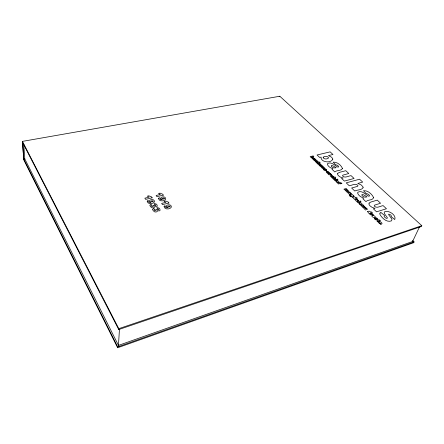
<?xml version="1.0" encoding="UTF-8"?>
<svg xmlns="http://www.w3.org/2000/svg" width="444" height="444" viewBox="0 0 444 444"><rect width="100%" height="100%" fill="white"/><g stroke="black" fill="none" stroke-linecap="round" stroke-linejoin="round"><path stroke-width="0.67" d="M117.643 347.752L117.693 346.908L23.754 159.107L22.494 142.241L118.742 329.559L421.423 226.473L421.8 225.685L279.809 96.248L22.433 141.381L23.815 159.934L117.643 347.752L413.714 242.674L414.069 241.919L412.559 240.487M118.742 329.559L118.798 328.665L22.433 141.381M119.447 329.381L118.459 345.399L412.593 241.497L419.619 226.662M279.171 96.559L279.809 96.248M117.693 346.908L414.069 241.919M118.798 328.665L421.8 225.685M23.754 159.107L24.792 158.913L118.992 346.453M412.593 241.497L413.32 242.185M23.654 143.406L24.792 158.913M311.022 157.259C311.338 159.135 315.412 157.648 312.781 156.754L313.825 156.504L313.198 155.899L310.173 156.621L311.022 157.259M326.429 169.78C326.051 170.429 324.436 167.954 325.646 170.152C325.058 171.145 322.649 169.602 323.437 168.737L324.653 169.902L324.198 169.009A0.844 0.466 16.4 0 1 324.303 168.631L325.446 168.759L326.429 169.78M347.78 190.11L348.923 191.519L347.041 192.169L346.331 191.481C349.084 191.442 347.119 189.882 345.826 190.992L345.121 190.31C347.802 190.232 345.965 188.756 344.627 189.827L343.922 189.144L346.187 188.517L346.842 189.15L346.509 189.238L347.78 190.11M323.215 157.243L323.204 157.72C324.281 159.424 327.073 159.257 328.449 158.053L328.477 157.603C327.372 155.933 324.597 155.972 323.215 157.243M377.955 221.306L378.31 221.678L377.755 221.928L376.784 220.835L378.16 220.202L377.872 219.924L379.231 219.858L380.464 220.468L379.587 220.751L380.02 221.168L379.376 221.373L378.943 220.957L377.955 221.306M311.566 157.132C312.487 158.369 313.27 156.277 311.566 157.132M164.091 206.438C164.435 209.84 170.119 209.562 171.406 207.071C171.501 202.791 163.087 205.45 167.777 207.564C167.222 208.042 164.591 207.592 165.928 206.771L164.868 205.622L164.091 206.438M158.514 198.44C158.863 201.77 164.435 201.471 165.74 199.067C165.845 194.905 157.542 197.475 162.143 199.539C161.599 200.005 158.991 199.561 160.323 198.762L159.285 197.647L158.514 198.44M379.964 213.192L379.864 214.291C381.945 218.082 386.802 222.771 391.48 220.879L391.969 219.591L391.691 218.737L388.578 214.624L388.789 214.136L390.687 214.935L391.375 215.956L391.103 216.578L394.755 219.564C396.686 215.196 388.75 209.923 384.704 211.727A4.09 2.331 21.2 0 0 384.476 213.708L387.401 217.793L387.151 218.365L386.247 218.282L384.843 217.36L384.121 216.306L384.498 215.44L380.758 212.337L379.964 213.192M374.27 218.126C374.231 220.207 378.532 220.64 376.301 218.343C379.326 221.317 377.278 217.077 375.369 217.788A0.938 0.549 21 0 0 375.308 218.248L375.901 219.319L374.27 218.126M147.203 201.182C147.502 204.59 153.18 204.229 154.506 201.815C154.679 197.591 146.248 200.2 150.855 202.298C150.3 202.775 147.658 202.32 149.029 201.515L148.002 200.383L147.203 201.182M152.725 209.257L153.113 210.645L154.64 211.827A2.387 1.565 5.4 0 0 156.499 211.888L157.381 211.344L157.426 210.639L159.213 210.933L160.134 210.245L159.746 208.88L158.863 208.008L156.904 207.587L157.392 208.819C158.292 208.319 159.357 209.823 157.964 209.779A0.905 0.588 5.6 0 1 157.137 209.374L155.727 209.468L156.149 210.334C155.483 211.411 153.041 210.14 154.74 209.479L153.674 208.319L152.725 209.257M149.967 205.172L150.35 206.538L151.859 207.703A2.37 1.543 5.2 0 0 153.702 207.764L154.59 207.237L154.634 206.543L156.41 206.832L157.326 206.155L156.948 204.812L156.077 203.951L154.135 203.53L154.606 204.745C155.505 204.251 156.554 205.739 155.172 205.694A0.899 0.583 5.4 0 1 154.357 205.294L152.952 205.383L153.363 206.238C152.703 207.298 150.277 206.044 151.97 205.394L150.916 204.246L149.967 205.172M332.806 159.13C331.146 163.631 320.451 162.326 321.068 157.115L319.647 157.459L317.055 154.984L330.142 151.87L332.967 154.495L328.46 155.578L331.746 157.309L332.806 159.13M333.389 176.568L333.133 177.023C332.439 175.269 329.831 176.018 332.428 177.25L332.123 177.245A1.338 0.749 17 0 1 331.224 176.978L330.253 176.085A1.354 0.76 17 0 1 330.192 175.563L331.89 175.252L333.389 176.568M367.538 211.655L369.197 213.653L372.372 212.67L371.6 211.932L370.501 212.271A1.166 0.677 20.3 0 0 370.351 211.794L369.031 211.094L367.538 211.655M373.659 197.702C372.438 200.644 367.882 199.406 365.878 201.626L362.837 198.723L363.703 198.035C361.177 197.253 358.38 195.665 357.614 192.99L357.953 192.185C362.015 189.921 365.501 194.772 368.886 196.292L369.608 195.782L369.019 194.888L367.538 193.862L366.178 193.645L363.514 190.67C367.865 190.348 372.005 194.006 373.659 197.702M367.305 209.124L365.49 210.056L363.558 208.008L364.407 207.687L366.317 208.736L364.935 207.437L365.612 207.498L367.305 209.124M352.669 197.247L354.24 199.151L357.381 198.235L356.649 197.53L355.566 197.846A1.132 0.649 19 0 0 355.433 197.397L354.151 196.725L352.669 197.247M353.135 195.421L354.096 196.148C352.73 197.175 349.528 197.186 349.389 195.044C350.305 194.544 350.238 196.859 351.52 195.982C349.739 195.815 350.46 193.817 352.02 194.428A1.127 0.644 18.7 0 1 352.669 194.727L353.135 195.421M358.597 200.71L356.782 201.615L354.906 199.622L355.749 199.317L357.625 200.333L356.282 199.073L356.948 199.134L358.597 200.71M378.627 222.167L379.109 223.332L380.913 224.237L379.648 223.182A0.588 0.344 21.4 0 1 379.57 222.738L381.296 224.17L381.779 223.97L382.051 223.254L380.935 222.089A1.56 0.91 21.4 0 0 380.003 221.745L378.627 222.167M351.321 193.689L349.511 194.566L347.685 192.618L348.523 192.324L350.366 193.318L349.051 192.091L349.711 192.152L351.321 193.689M170.019 206.504L168.781 207.209L167.699 206.565L168.964 205.883L170.019 206.504M164.369 198.518L163.137 199.195L162.077 198.568L163.337 197.913L164.369 198.518M358.891 203.047L359.318 204.14L361.044 204.995L359.851 204.001A0.566 0.327 19.5 0 1 359.79 203.591L361.422 204.939L361.899 204.756L362.193 204.085L361.15 202.997A1.499 0.866 19.5 0 0 360.256 202.669L358.891 203.047M342.502 168.509C341.059 171.168 336.874 169.935 334.776 171.911L332.04 169.297L332.911 168.692C330.63 167.993 327.983 166.605 327.372 164.136L327.744 163.42C331.585 161.427 334.826 165.729 338.001 167.199L338.728 166.75L338.217 165.951L336.863 165.018L335.57 164.807L333.189 162.127C337.151 161.844 341.097 165.046 342.502 168.509M153.13 201.26L151.87 201.948L150.81 201.315L152.098 200.644L153.13 201.26M329.714 173.06L327.927 173.843L326.246 172.05L327.073 171.784L328.81 172.71L327.594 171.573L328.227 171.634L329.714 173.06M322.244 165.845L320.463 166.605L318.825 164.852L319.647 164.596L321.351 165.501L320.168 164.391L320.796 164.458L322.244 165.845M369.069 203.108L369.086 204.678L370.063 205.905L372.211 207.431L375.03 208.336L373.415 208.83L376.545 211.816L386.447 208.747L383.078 205.594C380.43 206.033 376.423 208.896 374.209 205.994L374.436 205.184L380.564 203.241L377.239 200.133L370.995 201.992L369.069 203.108M335.864 180.958L336.225 181.957L337.851 182.75L337.262 182.084C335.603 180.431 338.123 183.444 338.922 182.367L338.855 181.652L338.051 180.93A1.421 0.805 17.5 0 0 337.196 180.619L335.864 180.958M364.835 206.721L362.887 207.531L362.138 206.804C364.946 206.715 362.865 205.117 361.577 206.26L360.833 205.544L363.12 204.862L363.814 205.528L363.442 205.639L364.835 206.721M315.839 159.657L314.063 160.395L312.465 158.686L313.281 158.436L314.957 159.324L313.803 158.236L314.419 158.303L315.839 159.657M363.092 187.751C361.427 190.332 357.237 189.644 354.762 191.009L351.626 188.012L357.015 186.508L357.725 186.225L357.969 185.481C355.794 182.734 351.903 185.481 349.295 185.781L346.231 182.856L359.596 179.215L362.687 182.084L357.797 183.439L361.111 184.876L362.909 186.735L363.092 187.751M361.982 194.811L361.854 195.094C362.654 196.936 365.207 197.58 366.994 196.847L363.281 194.683L361.982 194.811M337.756 173.271L337.673 174.664L338.533 175.769L340.504 177.145L343.151 177.983L341.569 178.405L344.389 181.091L354.09 178.471L351.06 175.635C348.49 175.896 344.649 178.571 342.507 175.891L342.785 175.175L348.79 173.51L345.793 170.707L339.671 172.3L337.756 173.271M335.725 178.849L333.81 179.548L333.133 178.893C335.847 178.854 333.905 177.384 332.628 178.405L331.957 177.755L335.037 176.94L335.708 177.589L334.576 177.889L335.725 178.849M331.457 165.806L331.318 166.05C332.051 167.799 334.487 168.276 336.147 167.671L332.717 165.706L331.457 165.806M327.184 172.433L328.255 172.866L327.184 172.433M321.123 166.905L322.544 168.62L324.758 168.06L324.109 167.438C322.838 168.415 320.945 166.988 323.621 166.966L322.977 166.339L321.123 166.905M372 215.556L371.9 215.734A1.621 0.944 20.8 0 0 372 216.35L372.938 217.238A1.548 0.899 20.8 0 0 374.47 217.599L375.113 217.338A1.526 0.888 20.8 0 0 375.208 216.583L373.598 215.334L372 215.556M320.135 163.792L318.231 164.441L317.593 163.819L318.97 163.214L317.116 163.353L316.478 162.737L319.525 161.993L320.157 162.604L319.042 162.881L320.135 163.792M314.713 160.689L316.095 162.365L318.298 161.827L317.665 161.216L315.817 161.355L317.188 160.756L316.555 160.145L314.713 160.689M319.747 165.229L320.807 165.656L319.747 165.229M313.375 159.057L314.413 159.468L313.375 159.057M371.206 214.613L370.435 214.857L369.669 214.108L371.972 213.398L372.683 214.086L372.311 214.202L373.471 214.935L371.206 214.613M360.3 201.049L357.154 201.976L357.886 202.686L361.039 201.759L360.3 201.049M339.999 183.55L338.384 183.988L337.701 183.322L339.688 182.473L341.075 182.773L341.952 183.605L340.831 183.333L340.953 183.694L340.326 183.866L339.999 183.55M336.474 179.37L334.238 179.964L334.909 180.619L337.146 180.02L336.474 179.37M337.318 179.143L336.741 179.298L337.418 179.953L337.995 179.798L337.318 179.143M330.475 173.576L328.249 174.153L328.91 174.797L330.491 174.514L331.768 174.908L330.73 174.27L331.091 174.176L330.475 173.576M326.257 170.452L325.602 170.618L326.551 171.539L327.211 171.373L326.257 170.452M168.92 203.019L162.493 204.617L161.644 203.402L165.862 202.359L164.064 201.337L165.501 200.982L168.221 202.037L168.92 203.019M152.148 197.819L145.654 199.384L144.849 198.185L149.101 197.169L147.336 196.154L148.784 195.81L151.476 196.847L152.148 197.819M163.32 195.127L156.948 196.664L156.127 195.482L160.301 194.483L158.541 193.484L159.962 193.146L162.643 194.172L163.32 195.127"/></g></svg>
